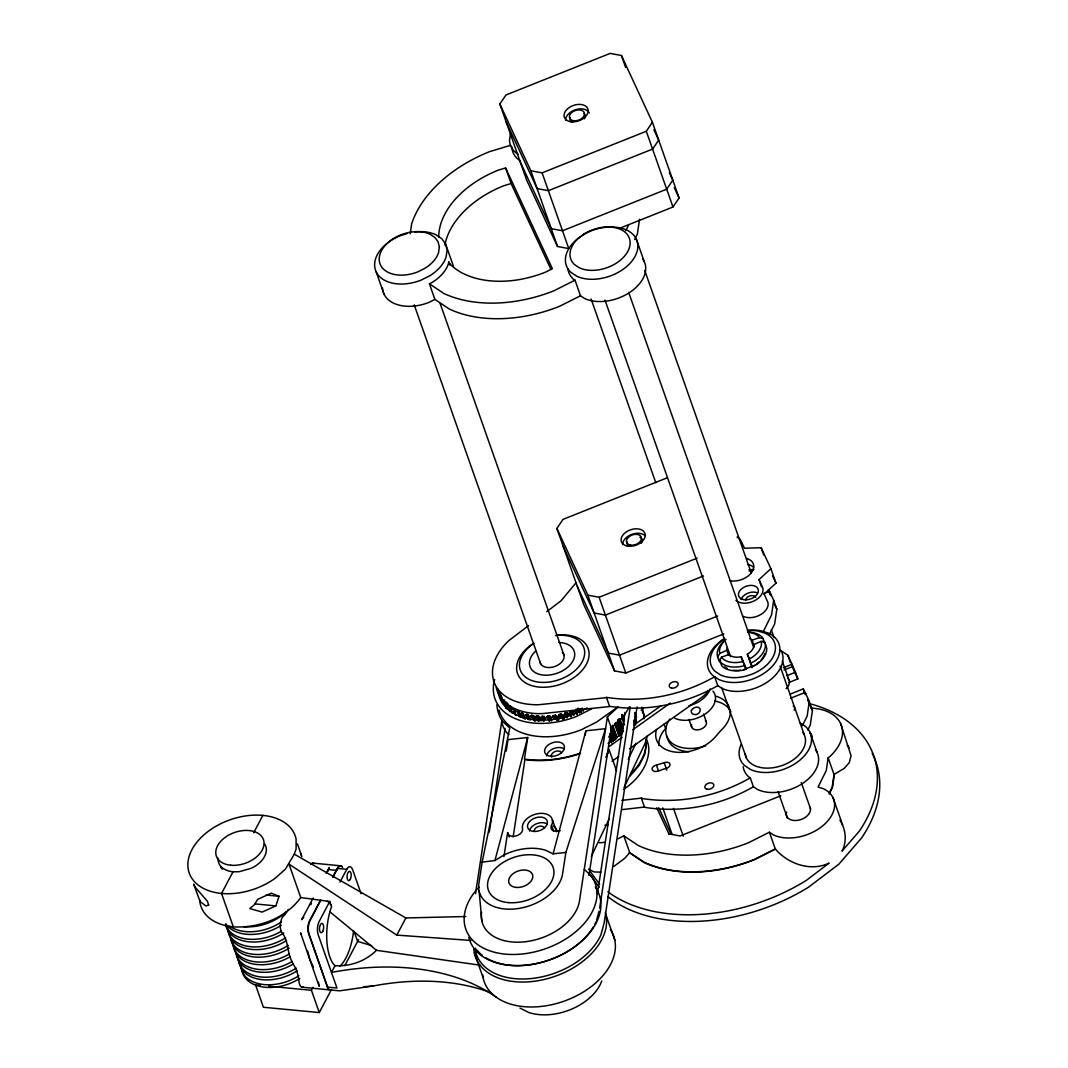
<?xml version="1.0" encoding="UTF-8"?>
<svg xmlns="http://www.w3.org/2000/svg" width="1068" height="1068" viewBox="0 0 1068 1068"><rect width="100%" height="100%" fill="white"/><g stroke="black" fill="none" stroke-linecap="round" stroke-linejoin="round"><path stroke-width="1.5" d="M634.793 718.283L636.421 717.255L635.326 713.544M576.894 714.465L575.932 709.486L577.027 712.61M581.446 708.525L580.084 709.312L578.335 708.351L579.43 711.462M534.534 720.713L533.599 715.8L531.303 715.44C527.392 719.578 529.608 714.479 526.831 714.265C522.078 717.976 524.949 713.718 522.212 712.797L519.275 714.158C516.952 713.878 521.037 711.061 517.953 710.941L514.909 712.116C518.207 705.08 506.966 712.823 511.652 707.443C508.435 703.118 506.753 711.021 507.781 703.265M410.192 233.785L411.621 223.96A116.999 76.455 -19.4 0 1 489.491 151.683L510.664 145.275M438.721 237.189A85.8 56.057 -19.4 0 1 498.089 170.226L505.605 167.943L552.383 268.695L545.428 272.193A85.8 56.057 -19.4 0 1 451.003 265.091L448.707 261.94L448.453 263.649A37.433 24.457 -19.4 0 1 432.18 282.419L429.416 283.808L434.903 299.414L449.388 309.079A116.999 76.455 -19.4 0 0 559.525 306.329L580.498 295.783L584.556 298.479A37.433 24.457 -19.4 0 0 630.414 291.964A37.433 24.457 -19.4 0 0 642.562 258.71M510.477 133.54L509.503 140.282A37.433 24.457 -19.4 0 0 518.207 154.366M639.532 219.26L637.382 234.052L634.646 239.566M763.633 593.648L769.494 591.312L773.673 600.296L771.537 614.994L763.326 631.535M773.673 600.296L776.81 609.214L774.674 623.899L769.441 634.445M790.467 698.285L805.112 692.451L809.29 701.436L807.154 716.134L802.362 725.773M809.29 701.436L812.428 710.354L810.292 725.038L807.849 729.978M810.986 708.151A46.805 30.585 -19.4 0 1 830.09 756.318L828.141 757.799L826.298 770.482L818.088 787.023L823.295 788.665A37.433 24.457 -19.4 0 1 824.683 824.122A37.433 24.457 -19.4 0 1 773.459 834.922L769.401 832.212L748.428 842.759A116.999 76.455 -19.4 0 1 638.29 845.509L623.819 835.844L617.945 838.794M828.141 757.799L834.015 774.5L832.186 787.196L829.449 792.71M840.623 723.57L851.036 755.637L849.3 762.632L844.134 768.466L834.415 774.207L832.533 787.183L829.088 794.125M475.5 893.689L501.867 720.486M496.954 704.666A68.646 44.856 -19.4 0 0 502.561 721.247L509.743 728.109L482.135 862.116L478.878 883.57A43.508 28.422 -19.4 0 0 516.151 908.801A43.508 28.422 -19.4 0 0 562.582 873.904L565.853 852.464L605.583 728.67L607.385 716.855L616.944 708.044M489.291 832.119L505.084 728.389M503.962 856.523L507.607 832.573A7.756 5.073 -19.4 0 0 515.817 836.03A7.756 5.073 -19.4 0 0 522.532 828.728A15.606 10.199 -19.4 0 1 539.086 813.482A15.606 10.199 -19.4 0 1 551.515 825.39L553.611 831.331M506.232 751.111L507.994 739.63L527.699 737.494L524.415 759.068A88.818 58.032 -19.4 0 0 580.164 753.207M513.147 836.992L524.922 759.588L528.713 760.069A89.432 58.433 -19.4 0 0 577.828 754.409L580.538 753.487M585.171 735.411L585.878 730.792L605.583 728.67L579.483 900.938A50.877 33.241 -19.4 0 1 525.189 941.749A50.877 33.241 -19.4 0 1 481.588 912.232M588.949 875.546L611.296 727.989L607.385 716.855M597.453 893.596L625.02 712.49M599.669 908.107L630.307 706.856M637.022 707.016L604.128 923.126L600.857 935.047A66.95 43.748 -19.4 0 1 535.121 978.074A66.95 43.748 -19.4 0 1 475.968 953.016L475.514 948.17M633.644 722.769L636.394 720.9L634.739 716.174M571.073 716.641L569.978 713.517L570.432 711.555L572.875 710.647L574.424 711.769L575.799 711.341M482.135 862.116L494.925 860.541L527.699 737.494M494.925 860.541L503.762 855.108A43.508 28.422 -19.4 0 1 545.628 850.275L553.104 853.839L585.878 730.792M596.558 920.189L599.001 911.244M275.851 905.891L279.042 896.279L271.365 893.155L257.628 899.363L254.411 904.703L249.765 908.534L262.114 912.099L275.851 905.891L255.145 903.928M294.274 854.16L296.116 848.94L296.076 839.048A56.163 36.699 -19.4 0 0 225.722 821.452A56.163 36.699 -19.4 0 0 194.069 881.247A56.163 36.699 -19.4 0 0 275.424 878.07L285.423 869.138L294.274 854.16L405.88 917.946L465.755 916.518M609 749.442L606.197 757.279L609 749.442L616.516 770.789M569.978 713.517L565.172 713.05L563.944 715.333C561.915 715.426 558.884 712.356 557.95 716.695L559.045 719.819M327.916 871.301A36.753 15.993 -84.4 0 0 328.423 869.552L329.238 867.643L326.167 873.424M628.264 759.361L635.927 743.248M591.271 856.509L609.107 819.022M624.072 787.543L643.337 747.066A68.646 44.856 -19.4 0 0 647.181 736.066M625.821 230.688L628.678 224.947M264.504 843.667A24.964 16.314 -19.4 0 1 251.514 868.191L239.125 871.728L233.024 871.768L221.543 893.449L233.318 926.864C258.469 928.279 285.703 918.44 300.749 897.547L288.987 864.132L396.789 935.101L471.001 940.454M253.69 832.746L262.875 815.391M313.164 898.001L301.683 919.681L303.712 917.319M479.799 965.165L376.43 950.306C365.737 961.16 350.171 966.607 335.045 965.659L332.989 963.483A40.557 17.742 -84.6 0 1 331.053 908.08L331.601 906.799L329.732 901.512L320.44 900.244L309.72 920.469A9.358 4.098 -84.6 0 0 308.639 933.659L327.462 987.112A9.358 4.098 -84.6 0 0 331.227 989.649A9.358 4.072 -84.4 0 1 327.542 987.126L308.946 933.686A9.358 4.072 -84.4 0 1 310.067 920.496L320.787 900.271M332.682 877.108L337.274 868.431A9.358 4.098 -84.6 0 1 342.347 867.096M333.029 877.135L337.622 868.471A9.358 4.072 -84.4 0 1 342.668 867.136M329.732 901.512L319.225 921.364A9.358 4.098 -84.6 0 0 318.13 934.553L336.954 988.02L327.462 987.112M339.998 882.115L346.766 869.325A9.358 4.098 -84.6 0 1 352.574 869.512L361.104 893.742M260.499 985.444L255.572 984.976L263.422 1007.257L319.279 1012.557L311.429 990.276L312.964 987.393M335.045 965.659L331.467 972.427A215.122 140.562 -19.4 0 1 496.38 997.325M319.279 1012.557L331.521 989.435M344.79 965.619L358.568 939.6M396.789 935.101L405.88 917.946M720.646 660.718L718.964 660.638L717.629 656.847L719.859 653.416L726.894 650.252A14.044 9.171 -19.4 0 1 727.268 647.715M719.351 660.558L721.581 657.127L728.897 654.564A14.044 9.171 -19.4 0 0 740.858 656.793L746.479 669.142L743.261 670.117A24.964 16.314 -19.4 0 1 722.021 666.165L719.351 660.558L720.686 662.374A24.964 16.314 -19.4 0 0 741.926 666.325L745.144 665.351M557.763 719.939C558.19 715.84 553.438 713.25 551.942 717.643C550.154 717.109 547.684 714.078 546.002 718.15C544.119 717.469 542.517 714.265 540.181 718.217C538.686 717.242 536.99 714.011 534.534 717.856L533.439 717.589M499.851 104.01L530.836 170.76L542.103 172.856L568.777 248.59L557.509 246.494L526.524 179.744L499.851 104.01L505.952 94.985L610.162 53.4L621.429 55.496L652.401 122.246L679.074 197.981L672.974 207.005L619.347 228.418M542.103 172.856L646.3 131.271L652.401 122.246M723.877 633.871L625.795 673L614.541 670.904L583.555 604.168L556.882 528.42L562.983 519.395L667.18 477.81M607.839 891.753A154.433 100.913 -19.4 0 0 806.153 880.499L829.115 863.104C810.719 871.942 787.89 863.838 775.288 848.913L754.315 859.473A116.999 76.455 -19.4 0 1 644.178 862.21L629.706 852.544L624.793 858.258L613.82 866.468M575.919 582.941L561.06 600.763L546.736 611.684M629.973 776.076L639.225 765.396L644.858 754.048L646.487 742.794A62.398 40.771 -19.4 0 0 646.207 739.71M504.31 702.958L506.205 708.485M761.551 586.839L759.001 579.604L770.896 568.683L761.164 547.724L744.436 548.231L741.005 540.822A15.139 9.892 -19.4 0 0 737.04 537.084M611.296 727.989L620.868 719.178A68.646 44.856 -19.4 0 0 629.212 706.976M770.896 568.683L775.982 583.168L764.101 594.075L767.532 601.471A15.139 9.892 -19.4 0 1 761.164 614.314A15.139 9.892 -19.4 0 1 743.421 616.423M479.345 887.148L476.982 889.31A68.646 44.856 -19.4 0 0 523.333 953.884A68.646 44.856 -19.4 0 0 591.365 876.12L584.276 869.325M504.617 702.691L505.885 701.569M528.526 625.594L509.009 640.493A62.398 40.771 -19.4 0 0 538.819 704.72L607.465 697.524C644.271 703.011 682.452 695.215 714.652 676.712L717.789 685.629L721.848 688.339A37.433 24.457 -19.4 0 0 765.729 683.106A37.433 24.457 -19.4 0 0 781.496 651.346M623.752 789.252C637.155 780.321 648.476 766.17 648.85 749.469A62.398 40.771 -19.4 0 0 646.367 739.096M617.985 706.842L596.545 722.101L581.486 729.671A67.124 43.855 -19.4 0 1 499.023 710.02M608.066 743.462L621.603 733.823M633.778 725.132L660.865 705.841M608.64 746.933L622.043 737.387M632.763 729.764L670.277 703.078M612.017 761.244L618.706 756.478M629.426 748.855L699.099 699.273A26.566 17.355 -19.4 0 0 708.244 690.782M434.903 299.414L429.029 302.364A37.433 24.457 -19.4 0 1 382.477 287.746M580.498 295.783L575.011 280.176L554.025 290.736A116.999 76.455 -19.4 0 1 443.887 293.486L429.416 283.808M591.846 708.738L576.787 716.308A67.124 43.855 -19.4 0 1 494.631 679.528M751.845 667.7L747.6 654.097A14.044 9.171 -19.4 0 0 754.061 644.525L761.11 641.347L764.902 642.375L766.744 648.316A24.964 16.314 -19.4 0 1 755.25 665.337L752.072 666.579M752.273 666.832L749.255 658.889L751.485 657.768A21.72 14.191 -19.4 0 0 761.497 642.963L761.11 641.347M750.938 663.041L753.915 661.546A24.964 16.314 -19.4 0 0 765.422 644.525L764.902 642.375M754.689 665.257L743.448 669.743M717.789 685.629C685.603 704.119 647.408 711.915 610.602 706.442L541.957 713.624A62.398 40.771 -19.4 0 1 496.179 687.271M815.458 749.696A37.433 24.457 -19.4 0 1 803.323 782.951A37.433 24.457 -19.4 0 1 757.452 789.466L753.407 786.769L750.27 777.851C718.07 796.354 679.889 804.151 643.083 798.664L641.334 798.116L621.75 800.386M753.407 786.769C721.207 805.259 683.026 813.055 646.22 807.582L644.471 807.034L621.629 809.678M775.528 849.073L754.422 859.687A117.373 76.696 -19.4 0 1 643.924 862.45L629.359 852.718M556.882 528.42L587.867 595.17L599.121 597.266L697.204 558.123M703.478 575.946L605.409 615.088L594.142 612.992L563.156 546.242M749.189 571.086L753.581 569.337M717.603 616.049L619.52 655.178L608.253 653.082L577.281 586.345M749.829 638.717A14.044 9.171 -19.4 0 1 752.059 640.199L759.388 637.649L763.179 638.664L764.514 642.455L763.179 640.64M783.245 667.767L792.029 664.269L795.486 672.239L797.836 678.928L789.052 682.425M784.019 669.996L792.816 666.485M786.689 675.75L795.486 672.239M790.04 694.187L803.229 688.927L805.899 694.667L805.112 692.451M780.788 795.78L680.089 835.964L668.835 833.868M550.888 269.256L511.105 183.536L503.589 185.819A85.8 56.057 -19.4 0 0 444.902 245.079M406.895 233.665L400.54 235.587A37.433 24.457 -19.4 0 0 376.123 271.699L383.973 293.98M743.462 661.199L741.058 661.933A21.72 14.191 -19.4 0 1 722.569 658.489L721.581 657.127M656.419 765.088L664.203 762.739A4.686 3.057 -19.4 0 1 669.356 763.126L669.836 763.78A4.686 3.057 -19.4 0 1 665.618 768.653C662.04 768.84 654.257 774.66 652.014 769.187A4.686 3.057 -19.4 0 1 656.419 765.088L658.515 771.029M598.961 228.418C590.097 230.274 582.153 234.92 575.318 240.741A37.433 24.457 -19.4 0 0 570.753 272.22L576.707 276.212A37.433 24.457 -19.4 0 0 627.931 265.411A37.433 24.457 -19.4 0 0 626.542 229.954C618.279 226.389 609.187 226.563 600.483 227.978M504.563 703.812L507.34 703.171M556.668 716.815L557.95 716.695M503.202 702.597L501.853 699.714L502.28 700.461L504.764 700.007M491.24 992.866A191.239 124.956 -19.4 0 0 373.026 986.031L339.637 990.837L330.132 989.943M500.305 695.882L500.385 696.75L501.519 696.71M553.104 853.839L565.853 852.464M363.467 986.712L373.026 986.031M748.988 569.738L753.714 569.631M600.937 872.129L594.062 871.942L588.508 869.112M337.274 868.431L346.766 869.325M266.146 895.051L279.042 896.279M268.709 986.218L311.429 990.276M312.777 863.091L340.732 865.828M328.423 869.552L336.807 870.38M302.244 987.219L330.199 989.943M300.749 897.547L320.44 900.244M371.704 945.714L357.593 941.349L354.042 931.283M519.996 1008.085L528.607 1012.411A48.047 31.399 -19.4 0 0 601.765 980.905M575.011 280.176L573.102 278.908A37.433 24.457 -19.4 0 1 567.896 269.016M780.067 650.065L787.85 655.271L792.029 664.269M724.785 666.859L727.268 668.528M750.27 777.851L748.361 776.583A37.433 24.457 -19.4 0 1 743.154 766.677M329.838 911.738L376.43 950.306M508.875 734.664L506.486 732.381A68.646 44.856 -19.4 0 1 501.626 721.701M327.409 901.192L330.826 904.623M847.244 745.197L849.167 747.84M763.179 638.664L761.858 636.848A24.964 16.314 -19.4 0 0 748.401 632.149M759.388 637.649L758.387 636.274A21.72 14.191 -19.4 0 0 748 632.256M453.446 266.252L445.596 243.985L441.738 238.698L435.784 234.706A37.433 24.457 -19.4 0 0 414.611 231.983M589.429 870.38L599.629 884.357M588.922 873.143L599.201 887.228M839.915 820.157C845.829 829.249 847.204 841.41 842.011 851.143L859.366 831.118A154.433 100.913 -19.4 0 0 810.812 703.999M313.458 967.127L309.853 959.585L307.704 951.107M301.283 934.38L300.562 932.871L319.158 986.311L318.451 982.093M653.87 129.682L658.689 140.068L652.575 149.093L548.378 190.678L537.111 188.569L506.125 121.832M669.356 172.749L672.8 180.158L666.699 189.196L562.502 230.768L551.235 228.672L520.25 161.922M674.255 187.608L679.074 197.981M772.511 575.679L775.982 583.168M774.754 604.795L776.81 609.214M759.001 579.604L762.432 587A15.139 9.892 -19.4 0 1 754.368 600.79A15.139 9.892 -19.4 0 1 735.919 600.336M791.682 665.658L797.836 678.928M807.635 700.034L812.428 710.354M747.133 654.324L749.255 658.889M658.729 807.742L671.118 834.428M656.74 807.755L669.142 834.455M499.143 692.731L501.987 700.741M300.535 853.399L301.456 855.588M297.425 843.934L301.91 856.67M621.429 55.496L625.608 67.377M646.3 131.271L672.974 207.005M761.164 547.724L763.713 554.959M769.494 591.312L771.069 595.757L768.399 590.017L769.961 594.476M803.229 688.927L805.112 694.267M787.85 655.271L790.467 662.694M636.354 239.219L644.204 261.5M810.051 732.434L817.113 752.486M833.107 797.93L842.585 824.83M644.738 270.458L751.365 573.236M771.256 629.706L774.02 637.556M782.31 661.092L788.932 679.915M780.094 666.125L804.257 734.744M752.259 640.48L754.355 646.42M628.692 292.432L753.688 647.395M801.254 782.47L810.665 809.17M741.352 656.633L745.531 668.515M604.982 300.108L730.539 656.633M778.105 791.708L787.503 818.408M726.974 650.572L728.55 655.031M591.125 299.053L655.832 482.816M721.661 687.672L746.372 757.839M769.401 832.212L775.288 848.913M530.836 170.76L557.509 246.494M703.598 714.132L706.215 721.554M505.605 167.943L511.105 183.536M688.967 719.472L691.744 727.335M664.056 724.037L665.631 728.483A34.042 22.241 -19.4 0 0 658.929 745.557M664.203 762.739L666.819 770.161M599.121 597.266L625.795 673M673.481 808.409L683.266 836.177M634.752 712.543L636.421 717.255M635.14 714.452L636.234 717.603M635.073 717.616L636.288 721.514M634.966 718.671L636.074 721.808M634.045 720.379L635.714 725.105M633.658 720.273L634.766 723.41M633.831 721.3L634.939 724.438M587.867 595.17L614.541 670.904M662.761 807.862L671.999 834.081M622.35 714.719L623.458 717.87M621.95 714.505L624.166 720.793M621.896 715.039L623.899 721.194M621.87 715.693L622.978 718.831M621.723 717.029L624.486 724.892M620.001 718.804L623.325 728.229M619.333 719.124L622.657 728.563M619.013 718.724L623.445 731.3M618.319 719.605L622.751 732.181M617.945 719.645L622.377 732.221M617.371 721.247L621.803 733.823M616.717 722.876L621.149 735.451M616.303 723.103L620.735 735.678M615.555 722.809L619.987 735.398M606.344 697.177L609.494 706.095M615.889 725.799L619.213 735.238M641.334 798.116L644.471 807.034M614.554 723.677L618.986 736.266M612.712 725.145L617.144 737.721M612.765 726.961L616.636 737.975M448.707 261.94L449.802 265.064M611.497 726.507L615.916 739.096M611.19 726.387L615.622 738.963M611.59 728.443L613.246 733.169M610.536 727.548L614.968 740.124M610.869 730.592L614.193 740.031M610.402 733.556L613.179 741.419M609.962 733.729L612.725 741.592M609.201 736.226L611.67 743.034M609.12 736.76L611.123 742.033M440.136 303.472L564.038 655.298M582.247 708.097L583.342 711.208M580.084 709.312L581.192 712.436M579.51 708.992L580.618 712.116M623.819 835.844L629.706 852.544M577.881 708.391L579.524 713.064M576.306 709.085L577.401 712.209M575.906 710.153L577 713.277M575.852 711.074L576.96 714.185M572.875 710.647L573.97 713.771M572.168 710.754L573.823 715.426M570.806 711.248L571.901 714.372M570.432 711.555L571.527 714.679M569.698 713.624L570.793 716.748M567.255 712.583L568.35 715.707M566.814 712.556L567.922 715.68M566.507 712.65L567.602 715.774M565.493 712.943L567.148 717.629M565.172 713.05L566.814 717.723M564.758 713.331L565.866 716.441M564.585 713.704L565.68 716.815M563.317 715.52L564.411 718.644M562.783 715.627L563.877 718.751M562.596 715.453L563.69 718.577M561.581 714.145L563.223 718.831M561.127 714.091L562.769 718.764M560.78 714.158L562.422 718.844M559.458 714.452L560.553 717.576M559.178 714.572L560.286 717.696M558.898 714.906L559.992 718.03M414.21 304.861L540.875 664.536M556.895 716.935L558.003 720.059M555.827 715.306L557.469 719.979M555.4 715.213L557.042 719.885M555.066 715.253L556.708 719.939M553.731 715.467L554.826 718.577M553.277 715.693L554.372 718.817M552.997 716.054L554.092 719.165M550.087 716.081L551.782 720.78M549.686 715.92L551.342 720.606M549.379 715.947L551.021 720.633M548.044 716.054L549.686 720.74M547.724 716.161L549.379 720.847M547.403 716.414L549.059 721.087M544.066 716.227L545.174 719.338M542.464 716.241L544.106 720.913M541.97 716.401L543.625 721.087M540.808 717.683L541.903 720.807M538.833 716.268L539.927 719.391M538.592 716.107L539.687 719.218M539.006 717.95L540.114 721.06M537.324 716.014L538.98 720.686M537.03 715.987L538.686 720.673M536.71 716.054L538.365 720.726M536.336 716.268L537.992 720.94M606.023 915.183L614.821 940.134M534.534 717.856L535.642 720.967M533.599 715.8L534.708 718.911M533.319 715.56L534.414 718.684M532.852 715.493L534.654 720.9M532.078 715.373L533.733 720.046M531.824 715.333L533.466 720.006M531.303 715.44L532.398 718.564M529.514 716.855L530.609 719.979M528.286 714.612L529.381 717.736M528.139 716.588L529.207 719.952M526.831 714.265L528.473 718.951M526.164 714.439L527.806 719.111M524.441 715.64L525.536 718.764M524.028 715.814L525.136 718.924M522.212 712.797L524.241 718.711M521.598 712.917L523.253 717.589M521.01 713.25L522.666 717.936M520.089 713.784L521.197 716.908M517.953 710.941L520.37 717.282M518.487 713.531L519.582 716.655M517.339 711.008L518.995 715.693M514.362 708.858L515.457 711.982M514.109 708.711L515.203 711.835M514.909 712.116L516.018 715.226M513.441 708.765L515.096 713.451M514.242 711.408L515.337 714.519M552.37 819.81L556.561 831.692M514.109 711.662L515.203 714.786M510.704 706.148L511.799 709.272M510.237 706.095L511.332 709.205M509.903 706.202L511.011 709.326M511.252 709.673L512.36 712.783M510.918 709.699L512.013 712.823M510.277 709.165L511.545 712.476M508.435 706.696L510.077 711.381M508.101 706.816L509.743 711.488M507.807 706.909L508.902 710.033M507.487 706.923L508.582 710.033M507.073 706.535L508.168 709.659M505.271 703.719L506.926 708.404M504.884 703.825L506.526 708.511M503.388 700.274L504.483 703.398M500.999 695.161L502.641 699.847M499.744 692.945L503.388 703.572M500.665 696.817L502.868 703.051M500.385 696.75L502.574 702.984M507.607 832.573L509.182 837.032M474.339 952.776L483.136 977.727M719.859 653.416L719.472 651.814A21.72 14.191 -19.4 0 1 725.225 640.226M718.457 658.489L718.964 660.638M717.629 656.847L717.122 654.697A24.964 16.314 -19.4 0 1 726.04 639.438M729.11 707.27L730.218 711.889A34.323 22.428 -19.4 0 1 721.127 730.192L715.814 736.319A34.042 22.241 -19.4 0 1 675.376 752.126A34.042 22.241 -19.4 0 1 656.54 729.511M445.596 243.985L447.078 250.206L446.104 256.961A37.433 24.457 -19.4 0 1 429.83 275.744L421.192 280.083A37.433 24.457 -19.4 0 1 376.123 271.699M479.118 891.179L481.868 921.137M745.611 600.363A5.3 3.471 -19.4 0 1 749.936 595.904A5.3 3.471 -19.4 0 1 755.663 597.319M747.587 564.451A16.541 10.8 -19.4 0 1 753.594 567.268M746.585 558.471A16.541 10.8 -19.4 0 1 751.485 572.595A16.541 10.8 -19.4 0 1 730.138 580.765M741.058 599.522A10.293 6.728 -19.4 0 1 757.599 592.927M558.764 642.455A23.403 15.286 -19.4 0 1 572.435 661.826A23.403 15.286 -19.4 0 1 539.18 674.282A23.403 15.286 -19.4 0 1 535.629 651.12M724.651 638.397A37.433 24.457 -19.4 0 0 712.743 675.443L718.697 679.422A37.433 24.457 -19.4 0 0 769.935 668.635A37.433 24.457 -19.4 0 0 768.533 633.164L760.883 630.761A37.433 24.457 -19.4 0 0 747.373 630.44M764.862 653.523A23.403 15.286 -19.4 0 1 761.177 659.824M759.281 661.773A23.403 15.286 -19.4 0 1 755.917 664.456M740.498 670.223A23.403 15.286 -19.4 0 1 733.369 670.237M556.602 635.193A37.433 24.457 -19.4 0 1 586.105 664.737A37.433 24.457 -19.4 0 1 529.114 684.695A37.433 24.457 -19.4 0 1 533.893 643.15M555.44 635.553A33.695 22.014 -19.4 0 1 582.207 661.733A33.695 22.014 -19.4 0 1 531.57 680.449A33.695 22.014 -19.4 0 1 533.573 643.63M724.344 638.878A33.695 22.014 -19.4 0 0 715.039 671.305L720.406 674.883A33.695 22.014 -19.4 0 0 766.517 665.177A33.695 22.014 -19.4 0 0 765.262 633.257L758.373 631.095A33.695 22.014 -19.4 0 0 747.627 630.654M622.644 544.533A12.482 8.157 -19.4 0 1 631.281 534.574A12.482 8.157 -19.4 0 1 645.019 535.615M639.919 537.177A7.796 5.1 -19.4 0 1 641.361 543.225M628.291 545.988A7.796 5.1 -19.4 0 1 627.383 542.17M712.97 691.156A24.964 16.314 -19.4 0 1 705.761 713.611A24.964 16.314 -19.4 0 1 674.749 718.257M710.153 688.887A24.964 16.314 -19.4 0 1 688.887 705.815M705.641 745.865A34.323 22.428 -19.4 0 1 672.293 743.355A34.323 22.428 -19.4 0 1 669.769 719.004M714.799 701.035A34.323 22.428 -19.4 0 1 730.819 711.742M689.1 751.752A34.323 22.428 -19.4 0 1 667.073 736.266M705.414 720.459A7.796 5.1 -19.4 0 1 700.167 729.417A7.796 5.1 -19.4 0 1 691.637 724.625M802.882 732.421A31.199 20.385 -19.4 0 1 782.964 765.209A31.199 20.385 -19.4 0 1 745.25 753.995M587.16 707.884A62.398 40.771 -19.4 0 1 497.902 689.14M645.993 740.084A62.398 40.771 -19.4 0 1 631.135 773.459M641.841 707.163A68.646 44.856 -19.4 0 1 643.924 718.777M642.215 711.822A68.646 44.856 -19.4 0 1 644.538 715.613M553.625 826.205A16.234 10.6 -19.4 0 1 556.895 830.77M596.144 921.684A66.95 43.748 -19.4 0 1 594.823 924.381M593.287 927.091A66.95 43.748 -19.4 0 1 486.007 957.836M482.069 955.112A66.95 43.748 -19.4 0 1 476.648 949.799M551.769 757.052A5.3 3.471 -19.4 0 1 555.026 751.538A5.3 3.471 -19.4 0 1 561.541 753.194M534.334 831.358A5.3 3.471 -19.4 0 1 538.632 826.445A5.3 3.471 -19.4 0 1 544.48 828.327M560.233 830.704A7.756 5.073 -19.4 0 1 552.85 830.463A7.756 5.073 -19.4 0 1 551.515 825.39M546.562 755.85A10.293 6.728 -19.4 0 1 553.678 748.575A10.293 6.728 -19.4 0 1 564.238 748.868M529.501 830.984A10.293 6.728 -19.4 0 1 536.617 823.695A10.293 6.728 -19.4 0 1 547.176 824.002M595.29 887.254A68.646 44.856 -19.4 0 1 553.077 958.503A68.646 44.856 -19.4 0 1 468.825 937.223M233.024 871.768A24.964 16.314 -19.4 0 1 218.072 858.365M233.318 926.864A56.163 36.699 -19.4 0 1 199.676 900.017M610.282 929.334A68.646 44.856 -19.4 0 1 564.251 1001.103A68.646 44.856 -19.4 0 1 482.696 974.804M605.316 912.352A68.646 44.856 -19.4 0 1 547.964 978.515A68.646 44.856 -19.4 0 1 473.791 948.357M353.548 931.189A42.119 18.33 -84.4 0 1 339.998 966.139M288.333 909.402A37.58 16.354 -84.4 0 1 284.141 915.409A9.358 4.072 -84.4 0 0 280.363 924.327A9.358 4.072 -84.4 0 0 282.619 933.419A37.58 16.354 -84.4 0 1 287.866 947.917A46.805 20.372 -84.4 0 0 293.887 965.218A37.58 16.354 -84.4 0 1 298.88 980.184A9.358 4.072 -84.4 0 0 303.325 986.925M311.402 903.221A37.58 16.354 -84.4 0 1 310.881 904.689M310.628 864.279A9.358 4.072 -84.4 0 1 313.805 863.438M222.478 869.125A24.964 16.314 -19.4 0 1 220.515 866.896M286.01 911.952A38.995 25.485 -19.4 0 1 243.758 926.677M281.578 921.831A38.995 25.485 -19.4 0 1 229.954 926.29M281.151 925.409A38.995 25.485 -19.4 0 1 225.935 923.967M281.471 931.176A38.995 25.485 -19.4 0 1 225.495 924.341M283.821 932.978A38.995 25.485 -19.4 0 1 226.029 925.395M285.543 937.878A38.995 25.485 -19.4 0 1 247.549 946.275A38.995 25.485 -19.4 0 1 227.444 927.611M286.491 940.548A38.995 25.485 -19.4 0 1 248.484 948.958A38.995 25.485 -19.4 0 1 228.378 930.295M288.213 945.447A38.995 25.485 -19.4 0 1 230.421 937.878M289.148 948.13A38.995 25.485 -19.4 0 1 231.369 940.548M289.468 953.898A38.995 25.485 -19.4 0 1 232.771 942.764M290.403 956.568A38.995 25.485 -19.4 0 1 233.718 945.434M292.138 961.467A38.995 25.485 -19.4 0 1 235.761 953.016M293.073 964.15A38.995 25.485 -19.4 0 1 236.696 955.7M296.21 968.169A38.995 25.485 -19.4 0 1 258.216 976.579A38.995 25.485 -19.4 0 1 238.111 957.916M297.158 970.852A38.995 25.485 -19.4 0 1 259.15 979.249A38.995 25.485 -19.4 0 1 239.045 960.586M298.88 975.751A38.995 25.485 -19.4 0 1 260.886 984.149A38.995 25.485 -19.4 0 1 240.781 965.485M299.828 978.421A38.995 25.485 -19.4 0 1 242.036 970.839M562.369 652.441A12.482 8.157 -19.4 0 1 555.507 666.245A12.482 8.157 -19.4 0 1 539.994 661.372M800.226 723.17A37.433 24.457 -19.4 0 1 801.627 758.627A37.433 24.457 -19.4 0 1 750.404 769.427L744.436 765.436A37.433 24.457 -19.4 0 1 741.139 744.436M715.8 696.162A34.323 22.428 -19.4 0 1 728.857 706.175M643.216 707.937A4.686 3.057 -19.4 0 1 641.187 710.287M793.15 706.001A5.3 3.471 -19.4 0 1 794.138 710.127M520.557 161.054A37.433 24.457 -19.4 0 1 511.852 146.97M872.182 753.381A154.433 100.913 -19.4 0 1 861.716 837.806L838.807 864.226L808.516 887.188A154.433 100.913 -19.4 0 1 607.652 896.452M607.946 824.91A12.482 8.157 -19.4 0 1 604.808 825.284M605.449 842.198A37.433 24.457 -19.4 0 1 599.188 842.745M809.958 807.168A12.482 8.157 -19.4 0 1 798.704 820.144A12.482 8.157 -19.4 0 1 786.635 812.08M810.065 732.915A15.606 10.199 -19.4 0 1 812.294 737.721M787.65 678.153A12.482 8.157 -19.4 0 1 786.128 688.646M565.626 120.123A12.482 8.157 -19.4 0 1 575.799 109.63A12.482 8.157 -19.4 0 1 589.282 112.954M584.129 113.595A7.796 5.1 -19.4 0 1 584.343 118.815M572.515 122.393A7.796 5.1 -19.4 0 1 570.352 117.76M439.362 247.055L438.548 252.649A31.079 20.305 -19.4 0 1 425.037 268.242L417.868 271.846A31.079 20.305 -19.4 0 1 380.034 254.117A31.079 20.305 -19.4 0 1 429.977 234.186L434.916 237.496L438.12 241.875L439.362 247.055M691.396 710.514L691.236 711.435A4.686 3.538 -13.4 0 0 697.07 714.318A4.699 3.498 -36.1 0 0 700.074 708.885C698.232 705.374 692.665 707.537 691.396 710.514M584.316 233.758L578.215 238.391A31.079 20.305 -19.4 0 0 574.424 264.517L579.377 267.814A31.079 20.305 -19.4 0 0 621.896 258.87A31.079 20.305 -19.4 0 0 620.735 229.433C608.827 224.534 595.116 227.431 584.316 233.758M208.687 905.01L205.87 905.984L200.103 901.512L193.655 884.157L194.977 886.961L207.352 901.205L208.687 905.01M743.648 599.615A10.293 6.728 -19.4 0 0 758.36 590.497A10.293 6.728 -19.4 0 0 743.181 587.68A10.293 6.728 -19.4 0 0 743.648 599.615M671.545 688.099A4.686 3.057 -19.4 0 0 678.233 683.947A4.686 3.057 -19.4 0 0 671.331 682.666A4.686 3.057 -19.4 0 0 671.545 688.099M627.397 546.055A12.482 8.157 -19.4 0 0 645.232 535.001A12.482 8.157 -19.4 0 0 626.836 531.57A12.482 8.157 -19.4 0 0 627.397 546.055M630.347 545.081A7.796 5.1 -19.4 0 0 641.481 538.179A7.796 5.1 -19.4 0 0 629.986 536.043A7.796 5.1 -19.4 0 0 630.347 545.081M508.702 902.634A34.323 22.428 -19.4 0 0 553.558 868.911A34.323 22.428 -19.4 0 0 499.931 864.653A34.323 22.428 -19.4 0 0 508.702 902.634M533.84 831.438A10.293 6.728 -19.4 0 0 547.297 821.319A10.293 6.728 -19.4 0 0 531.21 820.05A10.293 6.728 -19.4 0 0 533.84 831.438M550.888 756.304A10.293 6.728 -19.4 0 0 564.358 746.198A10.293 6.728 -19.4 0 0 548.271 744.917A10.293 6.728 -19.4 0 0 550.888 756.304M322.75 931.389A4.686 2.043 -84.6 0 0 322.483 923.566A4.686 2.043 -84.6 0 0 319.492 929.2A4.686 2.043 -84.6 0 0 322.75 931.389M350.304 879.351A4.686 2.043 -84.6 0 0 350.024 871.528A4.686 2.043 -84.6 0 0 347.047 877.162A4.686 2.043 -84.6 0 0 350.304 879.351M230.728 865.227A24.964 16.314 -19.4 0 0 263.849 841.05A24.964 16.314 -19.4 0 0 225.148 837.379A24.964 16.314 -19.4 0 0 230.728 865.227M516.351 887.428A12.482 8.157 -19.4 0 0 532.665 875.159A12.482 8.157 -19.4 0 0 513.174 873.611A12.482 8.157 -19.4 0 0 516.351 887.428M707.19 789.279A4.686 3.057 -19.4 0 0 713.865 785.127A4.686 3.057 -19.4 0 0 706.976 783.845A4.686 3.057 -19.4 0 0 707.19 789.279M570.379 121.632A12.482 8.157 -19.4 0 0 588.201 110.578A12.482 8.157 -19.4 0 0 569.805 107.16A12.482 8.157 -19.4 0 0 570.379 121.632M573.316 120.671A7.796 5.1 -19.4 0 0 584.463 113.769A7.796 5.1 -19.4 0 0 572.969 111.619A7.796 5.1 -19.4 0 0 573.316 120.671"/></g></svg>
